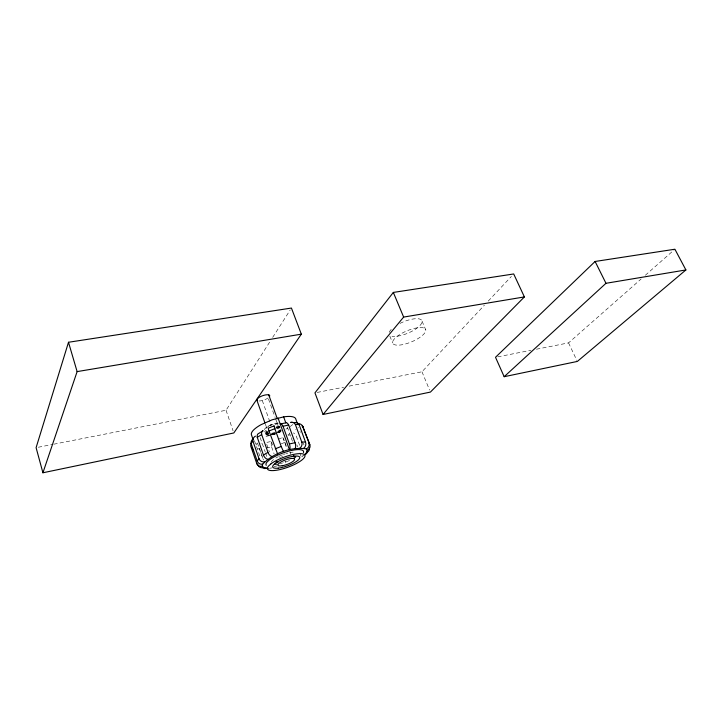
<?xml version="1.0" encoding="UTF-8"?>
<svg xmlns="http://www.w3.org/2000/svg" width="722" height="722" viewBox="0 0 722 722"><rect width="100%" height="100%" fill="white"/><g stroke="black" fill="none" stroke-linecap="round" stroke-linejoin="round"><path stroke-width="0.54" stroke-dasharray="3.61 2.71" d="M265.958 432.956L268.151 432.821M272.898 433.958L274.297 432.902L274.053 434.084L272.898 433.958L274.297 432.902M273.421 433.552L273.042 434.355L274.432 433.29L273.277 433.164M275.966 427.054L276.986 426.792L276.734 428.002L275.705 428.272M276.734 428.002L276.986 426.792M53.771 444.201L226.049 410.258L270.245 341.181M272.672 337.391L290.226 309.955M349.15 386.126L421.964 371.776L484.399 305.198M488.252 301.083L511.384 276.427M266.526 432.009L268.403 431.702M272.537 433.335L271.788 434.635L272.681 433.732L271.607 433.489L272.681 433.732L270.858 434.788M277.329 427.433L279.188 426.359L278.412 427.686L277.329 427.433L279.188 426.359M278.394 426.901L277.474 427.83L279.333 426.756L278.25 426.503M267.429 434.834L268.999 433.507M536.455 349.213L568.548 342.887L641.145 278.963M645.36 275.244L674.908 249.225M304.666 454.643L301.354 457.197A4.341 2.365 59.6 0 0 302.879 455.708M280.001 430.781L280.542 429.915L280.001 430.781L281.553 430.727M266.463 434.445L268.277 433.191M289.712 433.886L287.979 434.942A5.794 3.168 58.9 0 1 291.48 438.019M268.909 426.233L268.015 426.729A8.763 2.653 -19.8 0 0 266.364 430.637M278.466 431.214L280.47 430.944L279.757 431.801L278.466 431.214L280.47 430.944M278.602 431.612L280.605 431.332M279.558 457.775L280.578 457.712M277.501 432.415L278.475 431.991L277.636 432.803M281.652 456.737L282.654 456.304M278.178 439.274L282.843 437.442A5.794 0.478 68.8 0 1 284.224 440.393M281.273 443.804L285 442.342A5.794 0.478 68.8 0 0 284.612 441.359M284.811 461.502L285.849 461.141M268.223 433.399L266.012 433.723L268.006 432.686M266.012 433.723L268.142 433.074L266.147 434.121L265.931 433.399M276.102 427.451L277.131 427.18M266.201 448.109L271.625 446.918A5.803 2.301 78 0 1 271.355 442.081M270.461 441.611L266.102 442.55L269.405 451.927M38.311 447.243L52.661 444.418M317.157 392.434L343.636 387.218M497.729 356.848L530.923 350.305M266.662 432.406L268.548 432.099M277.97 422.794L276.887 422.948A9.855 2.987 -19.8 0 0 264.369 429.716M272.013 467.919L270.073 468.172A4.368 3.384 -88.3 0 1 269.658 468.379M257.655 448.804L259.604 448.867L263.485 459.986M267.293 434.445L268.015 434.933M266.319 434.048L266.806 434.653M277.943 431.955L278.611 432.379M277.799 431.557L278.475 431.991M568.548 342.887L576.869 360.458M422.063 321.182L425.8 329.972A17.833 5.966 -22.7 0 1 401.73 344.809A17.833 5.966 -22.7 0 1 400.087 334.34A17.833 5.966 -22.7 0 1 425.8 329.972M421.964 371.776L429.581 390.051M389.826 336.091L392.651 342.959M303.24 442.902L303.998 444.987M299.639 445.321L296.354 436.305A5.812 3.15 58.9 0 0 293.421 432.866M296.832 444.743L297.59 446.819M299.847 453.046L300.975 456.16M287.284 426.955L292.482 441.322M290.1 452.297L290.858 454.409M285 442.342L287.148 448.344M282.843 437.442L286.932 448.831M268.467 398.968L275.145 417.587M275.515 418.625L278.484 426.901M279.613 431.413L279.315 430.745M275.199 433.047L275.208 433.281M262.276 400.502L271.12 425.339M265.317 423.976L267.158 429.184M271.445 441.918L272.564 445.059M265.606 430.204L266.788 433.543M271.625 446.918L274.107 453.939M265.931 434.527L264.505 430.493A9.855 2.987 -19.8 0 0 266.58 431.287M260.155 437.577L265.218 451.999M265.579 453.028L267.023 457.143M285.479 461.529L285.957 462.955M257.402 442.938L263.629 460.789M254.433 440.637L260.498 458.028M226.049 410.258L233.107 430.899M399.961 323.411A17.779 6.092 -22.7 0 1 420.565 319.377A17.779 6.092 -22.7 0 1 413.805 330.225A17.779 6.092 -22.7 0 1 391.974 336.226M389.194 332.364A17.779 6.092 -22.7 0 1 392.822 327.95M279.279 427.207A8.763 2.653 -19.8 0 1 277.519 428.191M269.793 425.727A8.763 2.653 -19.8 0 1 278.132 423.146M268.097 397.93A6.832 2.256 -19.7 0 1 263.656 400.114L261.978 400.593A6.832 2.256 -19.7 0 1 258.999 400.981M295.569 429.662A5.83 5.036 39.1 0 1 296.083 429.698M299.829 431.494A5.83 5.036 39.1 0 1 300.532 432.288M280.47 430.52A8.772 2.626 -19.8 0 1 278.71 431.503M276.688 432.406A8.772 2.626 -19.8 0 1 272.429 433.732M268.801 434.157A8.772 2.626 -19.8 0 1 267.826 431.106M277.365 426.828A8.772 2.626 -19.8 0 1 279.333 426.503M279.459 426.115A6.895 2.085 -19.8 0 1 277.185 427.686M275.091 424.346A6.895 2.085 -19.8 0 1 278.105 423.904M279.649 427.433A9.855 2.987 -19.8 0 1 277.609 428.534M281.084 431.431A9.864 2.951 -19.8 0 1 279.044 432.523M276.734 433.516A9.864 2.951 -19.8 0 1 271.959 434.933M269.802 435.258A9.864 2.951 -19.8 0 1 267.42 431.693M275.939 427.595A9.864 2.951 -19.8 0 1 278.331 427M280.38 429.689A6.904 2.067 -19.8 0 1 277.898 431.251M274.613 432.568A6.904 2.067 -19.8 0 1 271.4 433.272M276.833 427.577A6.904 2.067 -19.8 0 1 279.694 427.262M289.576 460.446A14.341 3.926 -19.9 0 1 283.547 462.694M282.681 462.946A14.341 3.926 -19.9 0 1 280.136 463.596M271.291 462.288A14.341 3.926 -19.9 0 1 278.331 456.638M279.134 456.25A14.341 3.926 -19.9 0 1 282.555 454.797M283.439 454.463A14.341 3.926 -19.9 0 1 285.244 453.84M286.138 453.569A14.341 3.926 -19.9 0 1 287.907 453.064M289.621 452.658A14.341 3.926 -19.9 0 1 295.343 452.035M280.623 430.493A7.13 2.13 -19.8 0 1 277.961 432.108M274.541 433.417A7.13 2.13 -19.8 0 1 272.835 433.841M277.438 428.119A7.13 2.13 -19.8 0 1 280.298 427.866M256.093 445.05A5.875 4.522 -87.3 0 1 257.077 443.29M259.604 448.867A5.848 4.513 -87.3 0 1 259.541 448.335M260.967 443.443A5.848 4.513 -87.3 0 1 261.283 443.091M291.76 438.471A5.794 3.168 58.9 0 1 292.013 438.94M298.024 427.262A5.857 5.054 39.1 0 1 298.538 427.343M292.762 424.5A23.546 7.13 -19.8 0 1 290.217 426.494M287.735 428.101A23.546 7.13 -19.8 0 1 285.894 429.157M280.768 431.666A23.546 7.13 -19.8 0 1 278.015 432.803M275.181 433.85A23.546 7.13 -19.8 0 1 271.373 435.059M269.496 435.574A23.546 7.13 -19.8 0 1 264.053 436.738M277.221 465.907A19.927 5.451 -19.9 0 1 274.035 466.412"/><path stroke-width="1.08" d="M266.761 468.145L263.548 467.423L262.33 466.069L262.637 464.165C273.394 453.19 291.002 446.521 306.227 448.894L307.211 450.338L306.67 452.306L304.666 454.643A4.359 3.781 40.8 0 0 307.346 451.403M68.5 342.264L36.1 447.676L42.923 472.775L233.82 432.965L301.327 334.16L291.435 308.059L68.5 342.264L77.119 371.604L42.923 472.775M262.637 464.165A4.44 3.935 37.8 0 1 257.194 461.024L251.094 443.434L252.871 441.007A5.975 5.253 36.1 0 1 255.507 436.142M257.194 461.024L259.008 458.669L252.871 441.007M393.328 292.428L314.954 392.867L323.077 414.473L430.42 392.082L524.389 296.923L513.694 273.963L393.328 292.428L403.643 317.075L323.077 414.473M595.108 261.472L495.509 357.282L504.164 376.703L577.338 361.433L685.9 269.947L674.908 249.225L595.108 261.472L605.984 283.295L685.9 269.947M504.164 376.703L605.984 283.295M257.267 437.333L261.689 434.581A6.011 3.375 58.4 0 1 263.124 430.7L258.711 433.453A5.993 3.384 58.4 0 0 257.267 437.333L263.467 455.068A4.485 2.554 59.1 0 0 267.745 459.21M263.467 455.068L267.943 452.342A4.494 2.536 59.1 0 0 272.221 456.503M268.999 430.989L274.865 428.697A6.02 0.523 68.8 0 1 274.27 425.809L268.44 428.092A6.02 0.56 68.8 0 0 268.999 430.989L277.6 453.912M275.308 448.777L281.21 446.467L274.865 428.697M297.293 423.2L295.858 419.292A23.546 7.13 -19.8 0 0 283.647 416.874L272.122 419.807L261.003 424.698A23.546 7.13 -19.8 0 0 251.4 434.689L253.124 439.626M278.051 418.029L289.459 449.761A4.503 1.832 77.8 0 0 289.405 443.949L295.045 442.712L288.647 425.041A6.002 2.464 78.2 0 0 285.804 422.848L283.647 416.874M285.804 422.848L280.199 424.013A6.02 2.437 78.2 0 1 283.024 426.224L288.647 425.041M77.119 371.604L301.327 334.16M403.643 317.075L524.389 296.923M305.523 442.117L299.125 424.635A5.956 4.702 -86.2 0 0 294.486 422.632L290.677 422.379A5.984 4.711 -86.2 0 1 295.325 424.383L301.733 441.954L305.523 442.117A4.458 3.538 -87.3 0 1 303.763 448.073M295.325 424.383L299.125 424.635M276.066 461.872L276.21 462.279M251.599 442.586A5.947 5.614 -40.9 0 0 250.76 446.178L256.815 463.659L258.07 465.022M283.484 451.602L281.21 446.467M298.051 423.516A5.929 5.641 -34.7 0 1 302.509 425.917L309.846 444.761A4.404 4.215 -36.1 0 1 307.211 450.338M302.509 425.917L309.846 444.761M283.024 426.224L289.405 443.949M268.728 394.853L277.329 418.796M256.824 400.024L264.947 422.93M261.689 434.581L267.943 452.342M252.041 447.631L253.097 450.699M308.881 443.281A4.431 4.242 -36 0 1 306.227 448.894M301.733 441.954A4.476 3.547 -87.3 0 1 299.964 447.938M309.251 448.001A4.377 3.791 40.8 0 1 306.67 452.306M257.149 400.529A6.832 2.256 -19.7 0 1 262.934 395.593A6.832 2.256 -19.7 0 1 269.622 396.369M295.758 456.936A14.341 3.926 -19.9 0 1 293.358 458.524M277.031 464.129A14.341 3.926 -19.9 0 1 274.441 464.264M264.478 461.818A4.467 3.953 37.8 0 1 259.008 458.669M251.094 443.434A5.938 5.234 36.1 0 1 252.89 439.102M262.33 466.069A4.449 4.215 -43 0 1 256.815 463.659M263.548 467.423A4.422 4.197 -43.2 0 1 258.286 465.528M266.201 468.136A4.395 3.393 -88.3 0 1 262.483 467.387M268.349 468.56A4.368 3.384 -88.3 0 1 267.483 468.316M302.04 426.034A5.893 5.614 -34.7 0 1 303.502 427.487M295.045 442.712A4.494 1.85 77.8 0 1 295.081 448.515M266.265 465.311A19.927 5.451 -19.9 0 1 267.032 462.062L269.306 459.959A19.927 5.451 -19.9 0 1 291.39 450.501A19.927 5.451 -19.9 0 1 303.475 452.532M277.97 462.495A8.854 2.419 -19.9 0 1 276.67 461.665M293.755 455.799L293.673 456.584L293.755 455.799M270.732 464.02L268.458 466.123A19.954 5.388 -20 0 0 287.934 467.215A19.954 5.388 -20 0 0 302.482 453.813A19.954 5.388 -20 0 0 270.732 464.02M277.528 462.333L276.95 462.251L277.528 462.333M278.205 468.145A14.368 3.872 -20 0 0 299.711 458.109A14.368 3.872 -20 0 0 280.768 460.221A14.368 3.872 -20 0 0 278.205 468.145M282.248 465.744A8.872 2.392 -20 0 0 294.621 459.327A8.872 2.392 -20 0 0 281.869 461.484A8.872 2.392 -20 0 0 282.248 465.744"/></g></svg>
